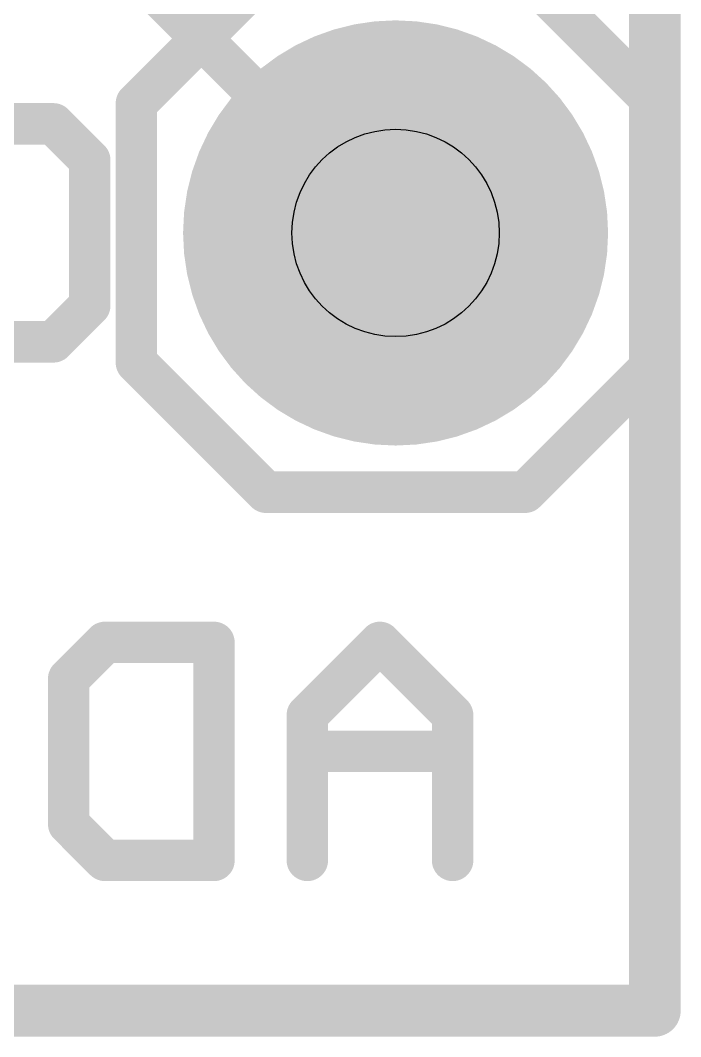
# Model space of a CAD drawing. Extents: x -36 to 72, y -11 to 13.
# Drawn here: x 18.481 to 21.717, y -0.127 to 4.851 of the extents above; entities that cross this region are included whole.
import ezdxf

# ---------------------------------------------------------------- set-up
doc = ezdxf.new("R2010")
doc.units = 0
for name, color, linetype in [('1', 12, 'CONTINUOUS'), ('16', 132, 'CONTINUOUS'), ('17', 110, 'CONTINUOUS'), ('20', 53, 'CONTINUOUS'), ('21', 53, 'CONTINUOUS'), ('22', 53, 'CONTINUOUS'), ('29', 253, 'CONTINUOUS'), ('30', 253, 'CONTINUOUS'), ('44', 253, 'CONTINUOUS'), ('51', 53, 'CONTINUOUS')]:
    doc.layers.add(name, color=color, linetype=linetype)

# ---------------------------------------------------------------- blocks, each defined once
blk = doc.blocks.new('RECT')
blk.add_solid([(-0.5, -0.5), (0.5, -0.5), (-0.5, 0.5), (0.5, 0.5)])
blk = doc.blocks.new('ROUNDP')
at = {"const_width": 0.5}
blk.add_lwpolyline([(0, -0.25, 1), (0, 0.25, 1), (0, -0.25)], format="xyb", dxfattribs=at)

msp = doc.modelspace()

# ---------------------------------------------------------------- linework, layer by layer
at = {"layer": '1'}
for points, const_width in [([(21.59, 12.7), (21.59, 0)], 0.254), ([(17.78, 6.35), (20.32, 3.81)], 0.2032), ([(21.59, 0), (0, 0)], 0.254)]:
    msp.add_lwpolyline(points, dxfattribs=dict(at, const_width=const_width))
for points, const_width in [([(20.2841, 3.7741, 1), (20.3559, 3.8459)], 0.1016), ([(21.59, -0.0635, 1), (21.59, 0.0635)], 0.127), ([(21.5265, 0, 1), (21.6535, 0)], 0.127)]:
    msp.add_lwpolyline(points, format="xyb", dxfattribs=dict(at, const_width=const_width))
at = {"layer": '16', "const_width": 0.254}
for points in [[(21.59, 12.7), (21.59, 0)], [(21.59, 0), (0, 0)]]:
    msp.add_lwpolyline(points, dxfattribs=at)
at = {"layer": '16', "const_width": 0.127}
for points in [[(21.59, -0.0635, 1), (21.59, 0.0635)], [(21.5265, 0, 1), (21.6535, 0)]]:
    msp.add_lwpolyline(points, format="xyb", dxfattribs=at)
at = {"layer": '20', "const_width": 0.2032}
for points in [[(21.59, 0), (21.59, 12.7)], [(0, 0), (21.59, 0)]]:
    msp.add_lwpolyline(points, dxfattribs=at)
at = {"layer": '20', "const_width": 0.1016}
for points in [[(21.59, -0.0508, 1), (21.59, 0.0508)], [(21.5392, 0, 1), (21.6408, 0)]]:
    msp.add_lwpolyline(points, format="xyb", dxfattribs=at)
at = {"layer": '21', "const_width": 0.2032}
for points in [[(19.05, 4.445), (19.685, 5.08)], [(20.955, 5.08), (21.59, 4.445)], [(19.05, 3.175), (19.05, 4.445)], [(21.59, 4.445), (21.59, 3.175)], [(19.685, 2.54), (19.05, 3.175)], [(21.59, 3.175), (20.955, 2.54)], [(20.955, 2.54), (19.685, 2.54)]]:
    msp.add_lwpolyline(points, dxfattribs=at)
at = {"layer": '21', "const_width": 0.1016}
for points in [[(19.1008, 4.445, 1), (18.9992, 4.445)], [(19.0141, 4.4809, 1), (19.0859, 4.4091)], [(21.6408, 4.445, 1), (21.5392, 4.445)], [(21.5541, 4.4091, 1), (21.6259, 4.4809)], [(19.0859, 3.2109, 1), (19.0141, 3.1391)], [(21.6259, 3.1391, 1), (21.5541, 3.2109)], [(18.9992, 3.175, 1), (19.1008, 3.175)], [(21.5392, 3.175, 1), (21.6408, 3.175)], [(19.685, 2.5908, 1), (19.685, 2.4892)], [(20.955, 2.4892, 1), (20.955, 2.5908)], [(19.6491, 2.5041, 1), (19.7209, 2.5759)], [(20.9191, 2.5759, 1), (20.9909, 2.5041)]]:
    msp.add_lwpolyline(points, format="xyb", dxfattribs=at)
at = {"layer": '22', "const_width": 0.2032}
for points in [[(18.2875, 4.3443), (18.6435, 4.3443)], [(18.6435, 4.3443), (18.8214, 4.1664)], [(18.8214, 4.1664), (18.8214, 3.4546)], [(18.8214, 3.4546), (18.6435, 3.2766)], [(18.6435, 3.2766), (18.2875, 3.2766)], [(18.7182, 1.6264), (18.8961, 1.8043)], [(18.8961, 1.8043), (19.43, 1.8043)], [(19.43, 1.8043), (19.43, 0.7366)], [(20.2435, 1.8043), (19.8876, 1.4484)], [(20.5994, 1.4484), (20.2435, 1.8043)], [(18.7182, 0.9146), (18.7182, 1.6264)], [(19.8876, 1.4484), (19.8876, 0.7366)], [(20.5994, 0.7366), (20.5994, 1.4484)], [(20.5994, 1.2705), (19.8876, 1.2705)], [(18.8961, 0.7366), (18.7182, 0.9146)], [(19.43, 0.7366), (18.8961, 0.7366)]]:
    msp.add_lwpolyline(points, dxfattribs=at)
at = {"layer": '22', "const_width": 0.1016}
for points in [[(18.6794, 4.3802, 1), (18.6075, 4.3084)], [(18.6435, 4.2935, 1), (18.6435, 4.3951)], [(18.8722, 4.1664, 1), (18.7706, 4.1664)], [(18.7855, 4.1304, 1), (18.8573, 4.2023)], [(18.8573, 3.4186, 1), (18.7855, 3.4905)], [(18.7706, 3.4546, 1), (18.8722, 3.4546)], [(18.6075, 3.3125, 1), (18.6794, 3.2407)], [(18.6435, 3.2258, 1), (18.6435, 3.3274)], [(18.8961, 1.8551, 1), (18.8961, 1.7535)], [(18.9321, 1.7684, 1), (18.8602, 1.8402)], [(19.4808, 1.8043, 1), (19.3792, 1.8043)], [(19.43, 1.7535, 1), (19.43, 1.8551)], [(20.2794, 1.8402, 1), (20.2076, 1.7684)], [(20.2794, 1.7684, 1), (20.2076, 1.8402)], [(18.769, 1.6264, 1), (18.6674, 1.6264)], [(18.6823, 1.6623, 1), (18.7541, 1.5904)], [(19.9384, 1.4484, 1), (19.8368, 1.4484)], [(20.6502, 1.4484, 1), (20.5486, 1.4484)], [(19.8517, 1.4843, 1), (19.9235, 1.4125)], [(20.5635, 1.4125, 1), (20.6353, 1.4843)], [(19.8876, 1.3213, 1), (19.8876, 1.2197)], [(20.5994, 1.2197, 1), (20.5994, 1.3213)], [(18.7541, 0.9505, 1), (18.6823, 0.8786)], [(18.6674, 0.9146, 1), (18.769, 0.9146)], [(18.8961, 0.7874, 1), (18.8961, 0.6858)], [(18.8602, 0.7007, 1), (18.9321, 0.7725)], [(19.43, 0.6858, 1), (19.43, 0.7874)], [(19.3792, 0.7366, 1), (19.4808, 0.7366)], [(19.8368, 0.7366, 1), (19.9384, 0.7366)], [(20.5486, 0.7366, 1), (20.6502, 0.7366)]]:
    msp.add_lwpolyline(points, format="xyb", dxfattribs=at)
at = {"layer": '44'}
msp.add_circle((20.32, 3.81), 0.508, dxfattribs=at)

# ---------------------------------------------------------------- block references
at = {"layer": '17', "xscale": 1.8796, "yscale": 1.8796}
msp.add_blockref('ROUNDP', (20.32, 3.81), dxfattribs=at)
msp.add_blockref('ROUNDP', (20.32, 3.81), dxfattribs=at)
at = {"layer": '29', "xscale": 2.0828, "yscale": 2.0828}
msp.add_blockref('ROUNDP', (20.32, 3.81), dxfattribs=at)
at = {"layer": '30', "xscale": 2.0828, "yscale": 2.0828}
msp.add_blockref('ROUNDP', (20.32, 3.81), dxfattribs=at)
at = {"layer": '51', "xscale": 0.508, "yscale": 0.508, "rotation": 270}
msp.add_blockref('RECT', (20.32, 3.81), dxfattribs=at)

doc.saveas('drawing.dxf')
